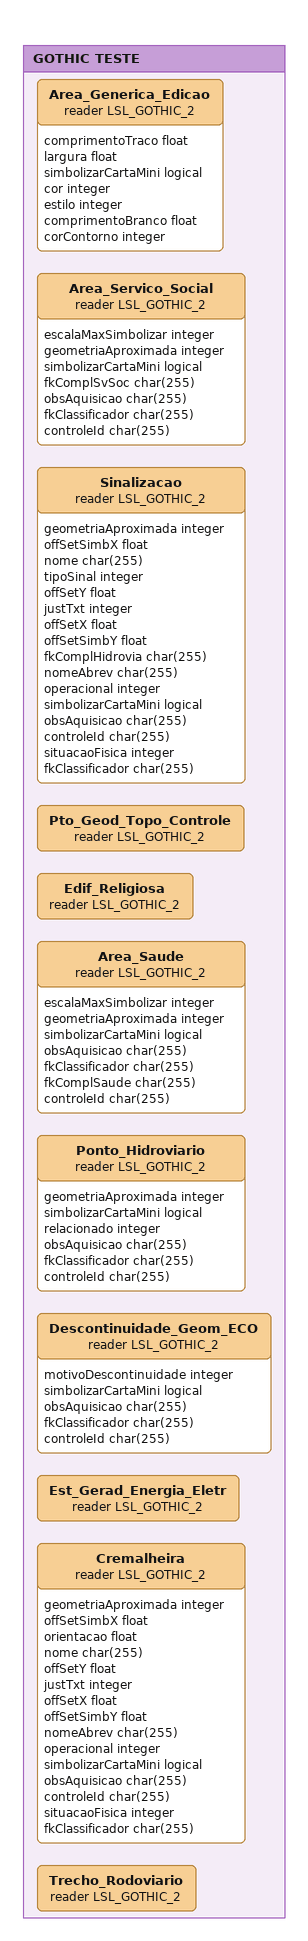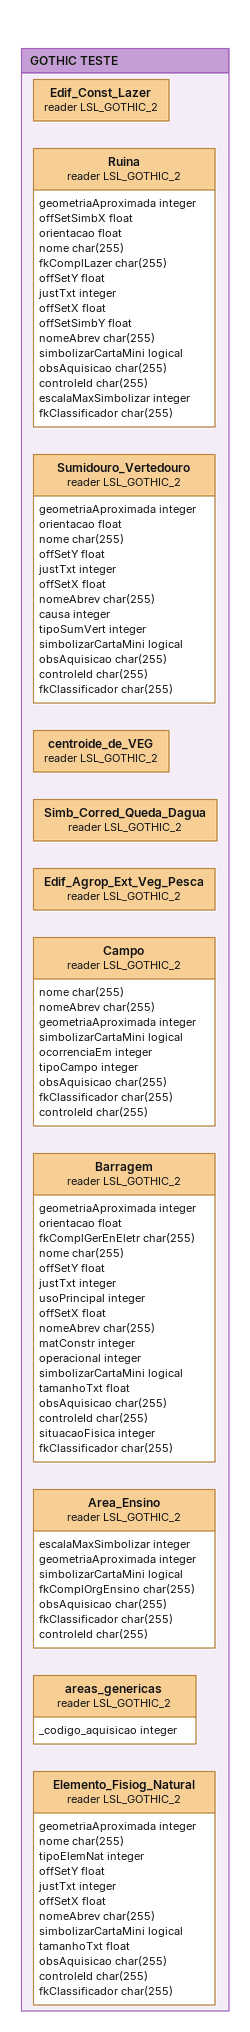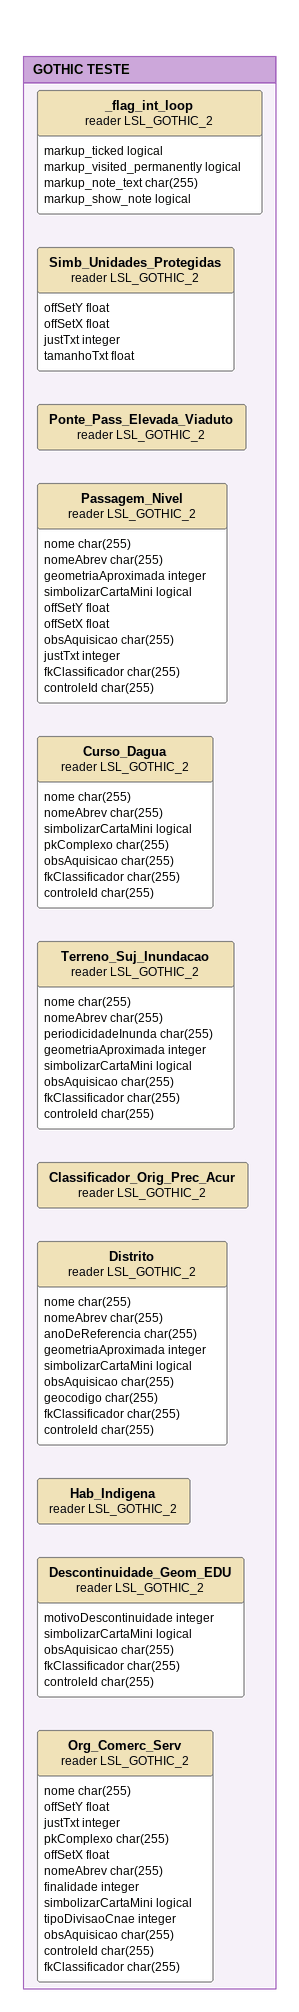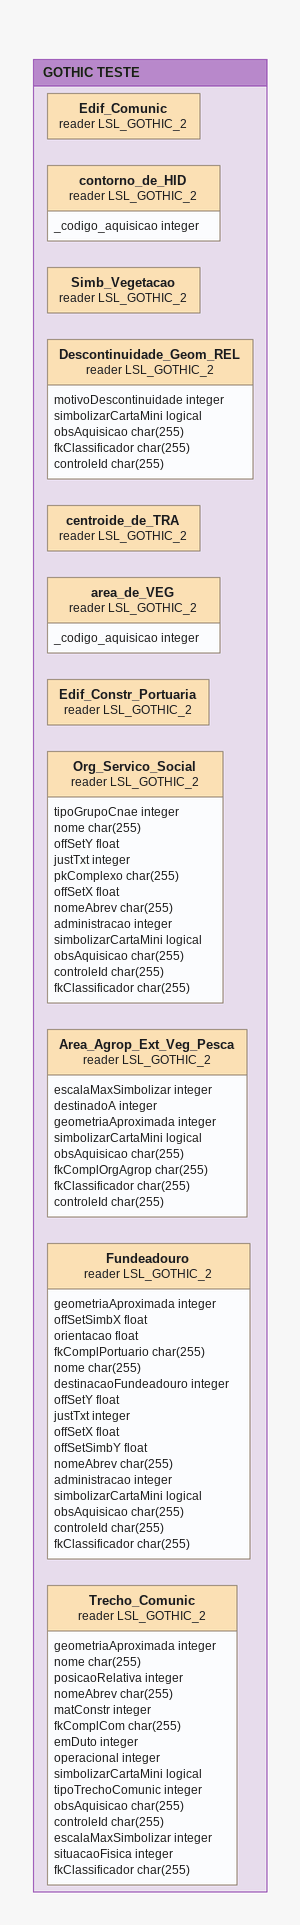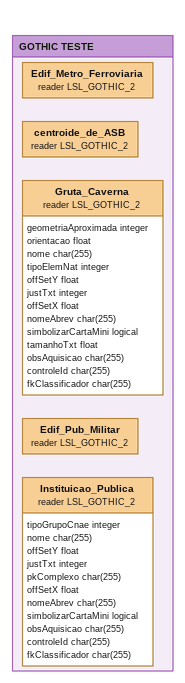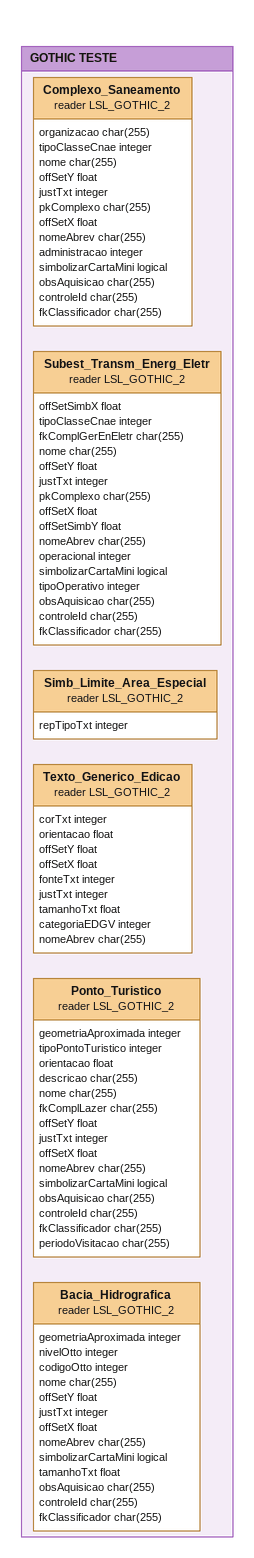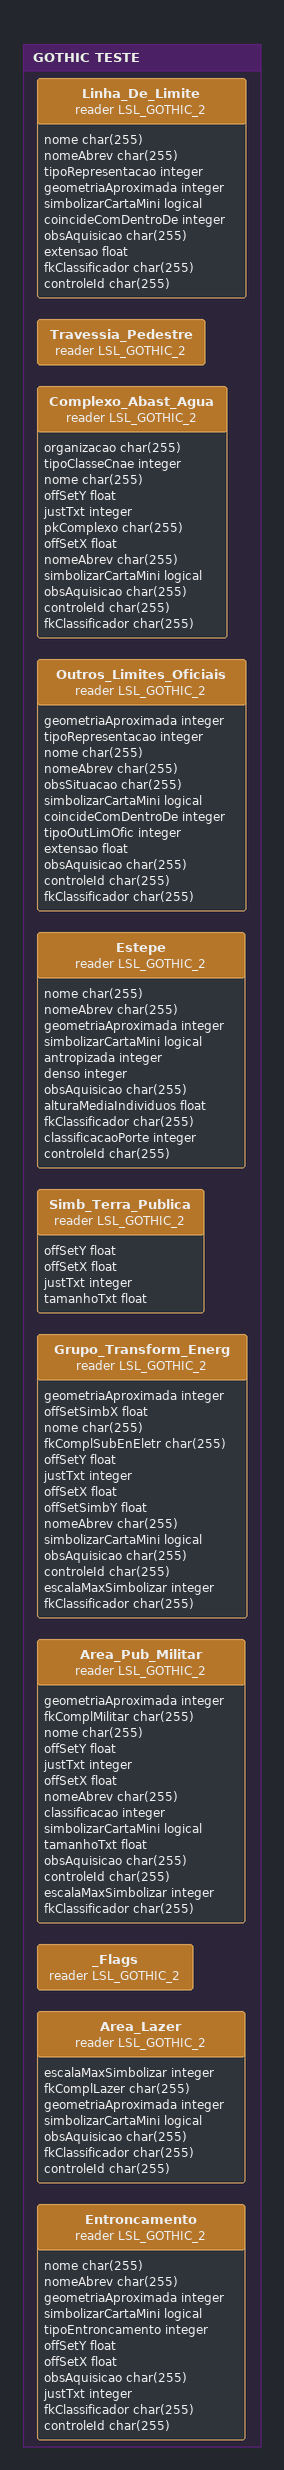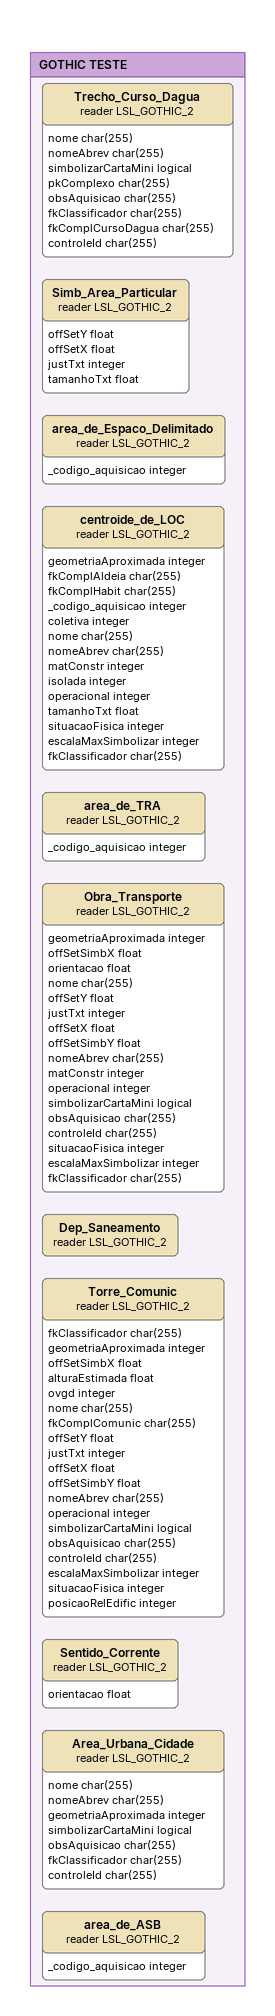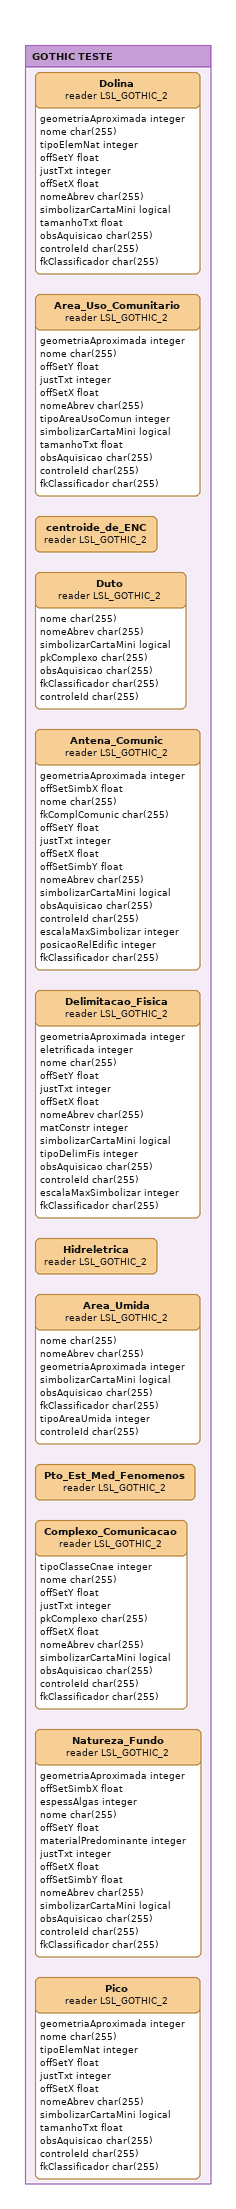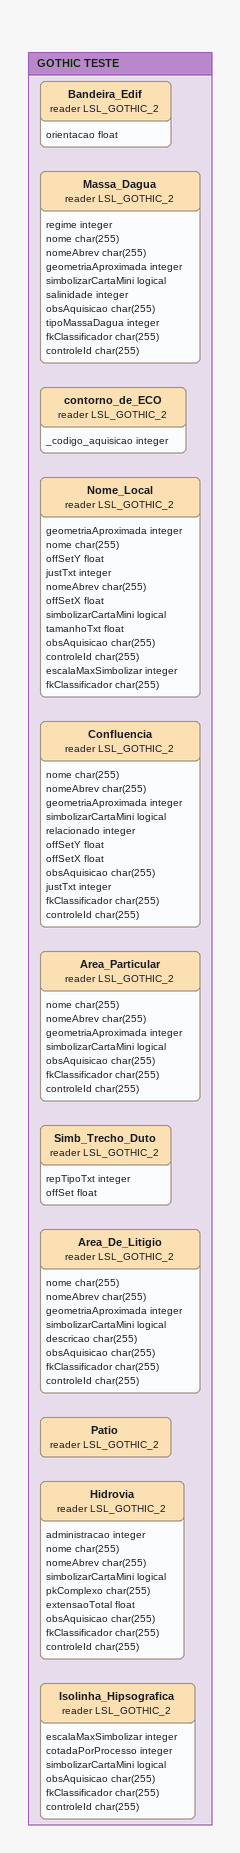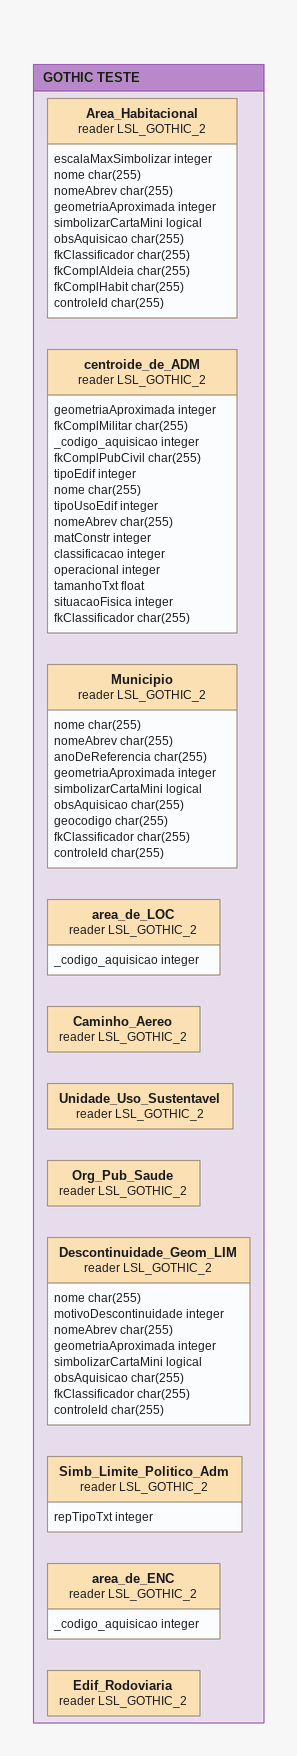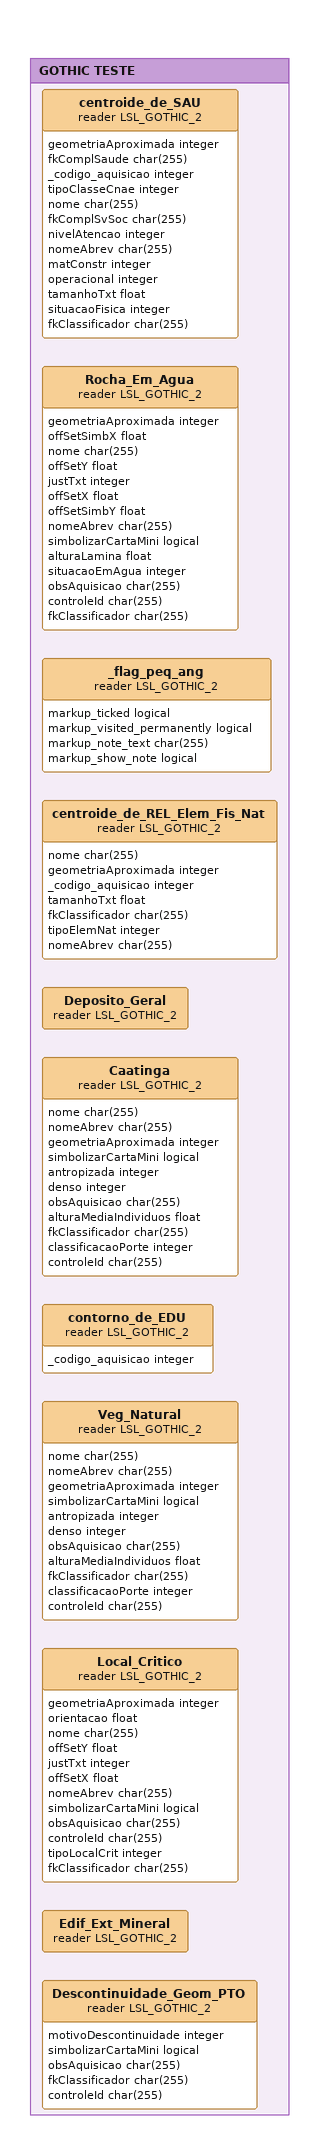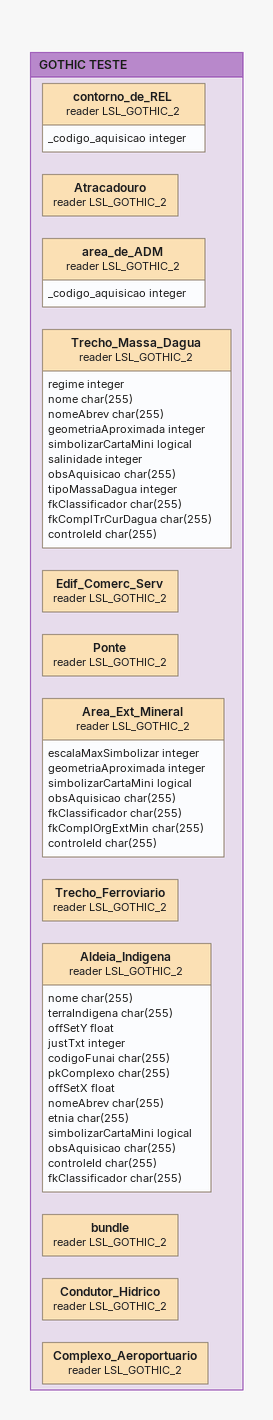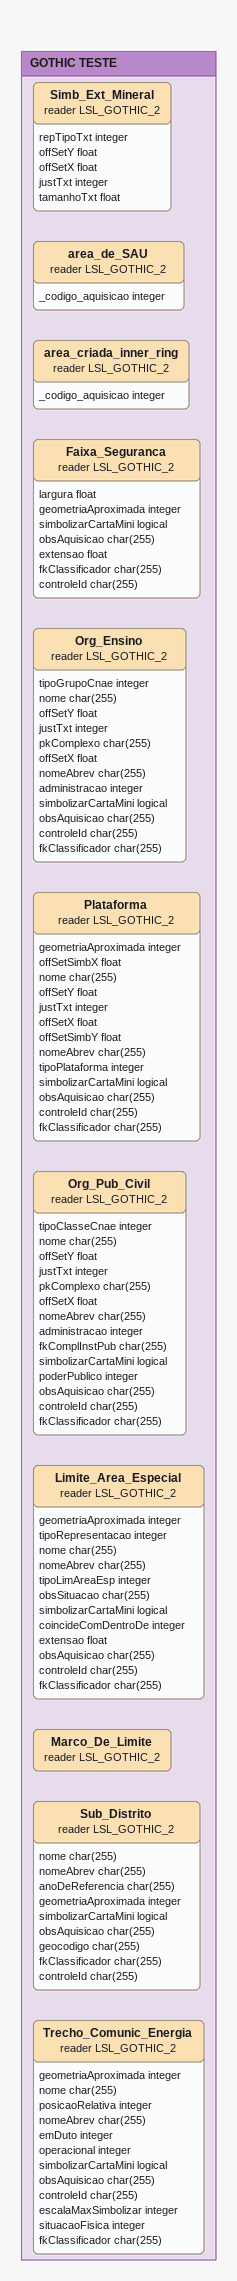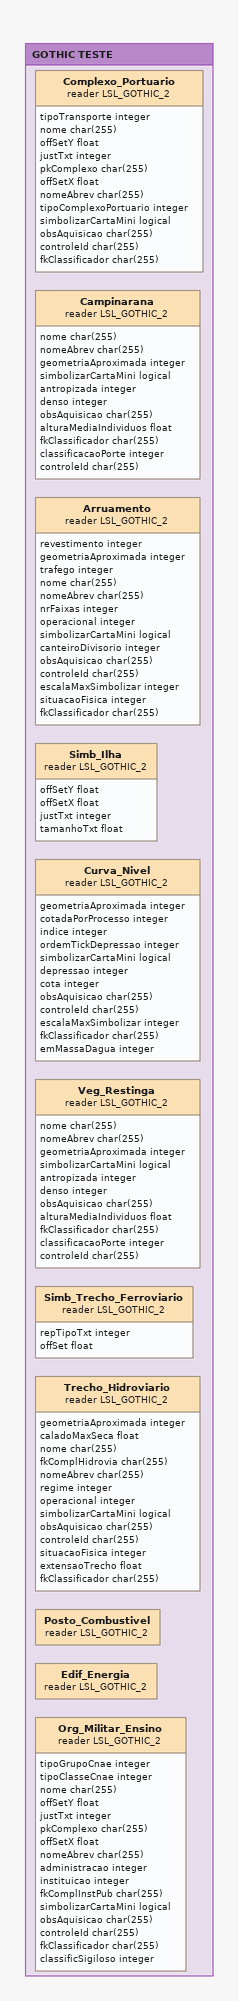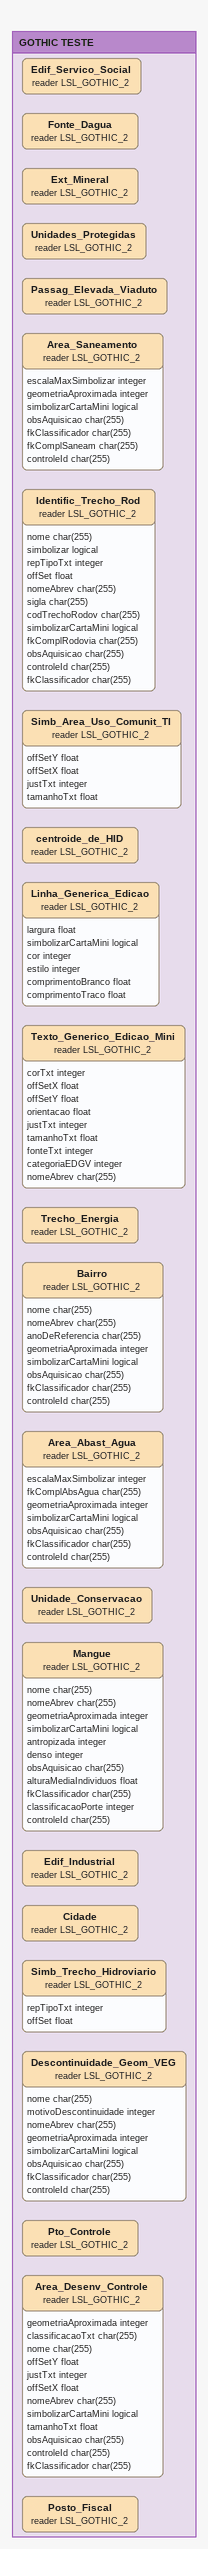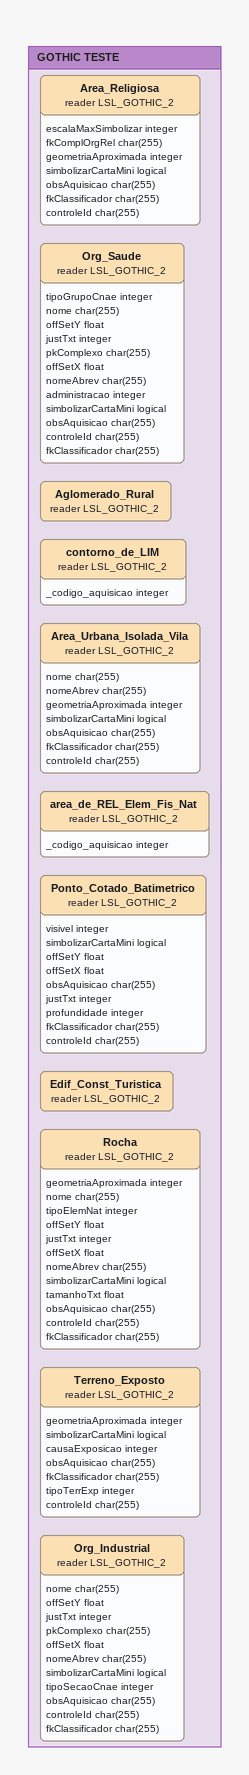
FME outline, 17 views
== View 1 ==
Bookmark: GOTHIC TESTE
Area_Generica_Edicao (reader LSL_GOTHIC_2)
    attributes: comprimentoTraco float, largura float, simbolizarCartaMini logical, cor integer, estilo integer, comprimentoBranco float, corContorno integer
Area_Servico_Social (reader LSL_GOTHIC_2)
    attributes: escalaMaxSimbolizar integer, geometriaAproximada integer, simbolizarCartaMini logical, fkComplSvSoc char(255), obsAquisicao char(255), fkClassificador char(255), controleId char(255)
Sinalizacao (reader LSL_GOTHIC_2)
    attributes: geometriaAproximada integer, offSetSimbX float, nome char(255), tipoSinal integer, offSetY float, justTxt integer, offSetX float, offSetSimbY float, fkComplHidrovia char(255), nomeAbrev char(255), operacional integer, simbolizarCartaMini logical, obsAquisicao char(255), controleId char(255), situacaoFisica integer, fkClassificador char(255)
Pto_Geod_Topo_Controle (reader LSL_GOTHIC_2)
Edif_Religiosa (reader LSL_GOTHIC_2)
Area_Saude (reader LSL_GOTHIC_2)
    attributes: escalaMaxSimbolizar integer, geometriaAproximada integer, simbolizarCartaMini logical, obsAquisicao char(255), fkClassificador char(255), fkComplSaude char(255), controleId char(255)
Ponto_Hidroviario (reader LSL_GOTHIC_2)
    attributes: geometriaAproximada integer, simbolizarCartaMini logical, relacionado integer, obsAquisicao char(255), fkClassificador char(255), controleId char(255)
Descontinuidade_Geom_ECO (reader LSL_GOTHIC_2)
    attributes: motivoDescontinuidade integer, simbolizarCartaMini logical, obsAquisicao char(255), fkClassificador char(255), controleId char(255)
Est_Gerad_Energia_Eletr (reader LSL_GOTHIC_2)
Cremalheira (reader LSL_GOTHIC_2)
    attributes: geometriaAproximada integer, offSetSimbX float, orientacao float, nome char(255), offSetY float, justTxt integer, offSetX float, offSetSimbY float, nomeAbrev char(255), operacional integer, simbolizarCartaMini logical, obsAquisicao char(255), controleId char(255), situacaoFisica integer, fkClassificador char(255)
Trecho_Rodoviario (reader LSL_GOTHIC_2)

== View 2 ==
Bookmark: GOTHIC TESTE
Edif_Const_Lazer (reader LSL_GOTHIC_2)
Ruina (reader LSL_GOTHIC_2)
    attributes: geometriaAproximada integer, offSetSimbX float, orientacao float, nome char(255), fkComplLazer char(255), offSetY float, justTxt integer, offSetX float, offSetSimbY float, nomeAbrev char(255), simbolizarCartaMini logical, obsAquisicao char(255), controleId char(255), escalaMaxSimbolizar integer, fkClassificador char(255)
Sumidouro_Vertedouro (reader LSL_GOTHIC_2)
    attributes: geometriaAproximada integer, orientacao float, nome char(255), offSetY float, justTxt integer, offSetX float, nomeAbrev char(255), causa integer, tipoSumVert integer, simbolizarCartaMini logical, obsAquisicao char(255), controleId char(255), fkClassificador char(255)
centroide_de_VEG (reader LSL_GOTHIC_2)
Simb_Corred_Queda_Dagua (reader LSL_GOTHIC_2)
Edif_Agrop_Ext_Veg_Pesca (reader LSL_GOTHIC_2)
Campo (reader LSL_GOTHIC_2)
    attributes: nome char(255), nomeAbrev char(255), geometriaAproximada integer, simbolizarCartaMini logical, ocorrenciaEm integer, tipoCampo integer, obsAquisicao char(255), fkClassificador char(255), controleId char(255)
Barragem (reader LSL_GOTHIC_2)
    attributes: geometriaAproximada integer, orientacao float, fkComplGerEnEletr char(255), nome char(255), offSetY float, justTxt integer, usoPrincipal integer, offSetX float, nomeAbrev char(255), matConstr integer, operacional integer, simbolizarCartaMini logical, tamanhoTxt float, obsAquisicao char(255), controleId char(255), situacaoFisica integer, fkClassificador char(255)
Area_Ensino (reader LSL_GOTHIC_2)
    attributes: escalaMaxSimbolizar integer, geometriaAproximada integer, simbolizarCartaMini logical, fkComplOrgEnsino char(255), obsAquisicao char(255), fkClassificador char(255), controleId char(255)
areas_genericas (reader LSL_GOTHIC_2)
    attributes: _codigo_aquisicao integer
Elemento_Fisiog_Natural (reader LSL_GOTHIC_2)
    attributes: geometriaAproximada integer, nome char(255), tipoElemNat integer, offSetY float, justTxt integer, offSetX float, nomeAbrev char(255), simbolizarCartaMini logical, tamanhoTxt float, obsAquisicao char(255), controleId char(255), fkClassificador char(255)

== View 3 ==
Bookmark: GOTHIC TESTE
_flag_int_loop (reader LSL_GOTHIC_2)
    attributes: markup_ticked logical, markup_visited_permanently logical, markup_note_text char(255), markup_show_note logical
Simb_Unidades_Protegidas (reader LSL_GOTHIC_2)
    attributes: offSetY float, offSetX float, justTxt integer, tamanhoTxt float
Ponte_Pass_Elevada_Viaduto (reader LSL_GOTHIC_2)
Passagem_Nivel (reader LSL_GOTHIC_2)
    attributes: nome char(255), nomeAbrev char(255), geometriaAproximada integer, simbolizarCartaMini logical, offSetY float, offSetX float, obsAquisicao char(255), justTxt integer, fkClassificador char(255), controleId char(255)
Curso_Dagua (reader LSL_GOTHIC_2)
    attributes: nome char(255), nomeAbrev char(255), simbolizarCartaMini logical, pkComplexo char(255), obsAquisicao char(255), fkClassificador char(255), controleId char(255)
Terreno_Suj_Inundacao (reader LSL_GOTHIC_2)
    attributes: nome char(255), nomeAbrev char(255), periodicidadeInunda char(255), geometriaAproximada integer, simbolizarCartaMini logical, obsAquisicao char(255), fkClassificador char(255), controleId char(255)
Classificador_Orig_Prec_Acur (reader LSL_GOTHIC_2)
Distrito (reader LSL_GOTHIC_2)
    attributes: nome char(255), nomeAbrev char(255), anoDeReferencia char(255), geometriaAproximada integer, simbolizarCartaMini logical, obsAquisicao char(255), geocodigo char(255), fkClassificador char(255), controleId char(255)
Hab_Indigena (reader LSL_GOTHIC_2)
Descontinuidade_Geom_EDU (reader LSL_GOTHIC_2)
    attributes: motivoDescontinuidade integer, simbolizarCartaMini logical, obsAquisicao char(255), fkClassificador char(255), controleId char(255)
Org_Comerc_Serv (reader LSL_GOTHIC_2)
    attributes: nome char(255), offSetY float, justTxt integer, pkComplexo char(255), offSetX float, nomeAbrev char(255), finalidade integer, simbolizarCartaMini logical, tipoDivisaoCnae integer, obsAquisicao char(255), controleId char(255), fkClassificador char(255)

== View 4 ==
Bookmark: GOTHIC TESTE
Edif_Comunic (reader LSL_GOTHIC_2)
contorno_de_HID (reader LSL_GOTHIC_2)
    attributes: _codigo_aquisicao integer
Simb_Vegetacao (reader LSL_GOTHIC_2)
Descontinuidade_Geom_REL (reader LSL_GOTHIC_2)
    attributes: motivoDescontinuidade integer, simbolizarCartaMini logical, obsAquisicao char(255), fkClassificador char(255), controleId char(255)
centroide_de_TRA (reader LSL_GOTHIC_2)
area_de_VEG (reader LSL_GOTHIC_2)
    attributes: _codigo_aquisicao integer
Edif_Constr_Portuaria (reader LSL_GOTHIC_2)
Org_Servico_Social (reader LSL_GOTHIC_2)
    attributes: tipoGrupoCnae integer, nome char(255), offSetY float, justTxt integer, pkComplexo char(255), offSetX float, nomeAbrev char(255), administracao integer, simbolizarCartaMini logical, obsAquisicao char(255), controleId char(255), fkClassificador char(255)
Area_Agrop_Ext_Veg_Pesca (reader LSL_GOTHIC_2)
    attributes: escalaMaxSimbolizar integer, destinadoA integer, geometriaAproximada integer, simbolizarCartaMini logical, obsAquisicao char(255), fkComplOrgAgrop char(255), fkClassificador char(255), controleId char(255)
Fundeadouro (reader LSL_GOTHIC_2)
    attributes: geometriaAproximada integer, offSetSimbX float, orientacao float, fkComplPortuario char(255), nome char(255), destinacaoFundeadouro integer, offSetY float, justTxt integer, offSetX float, offSetSimbY float, nomeAbrev char(255), administracao integer, simbolizarCartaMini logical, obsAquisicao char(255), controleId char(255), fkClassificador char(255)
Trecho_Comunic (reader LSL_GOTHIC_2)
    attributes: geometriaAproximada integer, nome char(255), posicaoRelativa integer, nomeAbrev char(255), matConstr integer, fkComplCom char(255), emDuto integer, operacional integer, simbolizarCartaMini logical, tipoTrechoComunic integer, obsAquisicao char(255), controleId char(255), escalaMaxSimbolizar integer, situacaoFisica integer, fkClassificador char(255)

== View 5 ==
Bookmark: GOTHIC TESTE
Edif_Metro_Ferroviaria (reader LSL_GOTHIC_2)
centroide_de_ASB (reader LSL_GOTHIC_2)
Gruta_Caverna (reader LSL_GOTHIC_2)
    attributes: geometriaAproximada integer, orientacao float, nome char(255), tipoElemNat integer, offSetY float, justTxt integer, offSetX float, nomeAbrev char(255), simbolizarCartaMini logical, tamanhoTxt float, obsAquisicao char(255), controleId char(255), fkClassificador char(255)
Edif_Pub_Militar (reader LSL_GOTHIC_2)
Instituicao_Publica (reader LSL_GOTHIC_2)
    attributes: tipoGrupoCnae integer, nome char(255), offSetY float, justTxt integer, pkComplexo char(255), offSetX float, nomeAbrev char(255), simbolizarCartaMini logical, obsAquisicao char(255), controleId char(255), fkClassificador char(255)

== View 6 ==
Bookmark: GOTHIC TESTE
Complexo_Saneamento (reader LSL_GOTHIC_2)
    attributes: organizacao char(255), tipoClasseCnae integer, nome char(255), offSetY float, justTxt integer, pkComplexo char(255), offSetX float, nomeAbrev char(255), administracao integer, simbolizarCartaMini logical, obsAquisicao char(255), controleId char(255), fkClassificador char(255)
Subest_Transm_Energ_Eletr (reader LSL_GOTHIC_2)
    attributes: offSetSimbX float, tipoClasseCnae integer, fkComplGerEnEletr char(255), nome char(255), offSetY float, justTxt integer, pkComplexo char(255), offSetX float, offSetSimbY float, nomeAbrev char(255), operacional integer, simbolizarCartaMini logical, tipoOperativo integer, obsAquisicao char(255), controleId char(255), fkClassificador char(255)
Simb_Limite_Area_Especial (reader LSL_GOTHIC_2)
    attributes: repTipoTxt integer
Texto_Generico_Edicao (reader LSL_GOTHIC_2)
    attributes: corTxt integer, orientacao float, offSetY float, offSetX float, fonteTxt integer, justTxt integer, tamanhoTxt float, categoriaEDGV integer, nomeAbrev char(255)
Ponto_Turistico (reader LSL_GOTHIC_2)
    attributes: geometriaAproximada integer, tipoPontoTuristico integer, orientacao float, descricao char(255), nome char(255), fkComplLazer char(255), offSetY float, justTxt integer, offSetX float, nomeAbrev char(255), simbolizarCartaMini logical, obsAquisicao char(255), controleId char(255), fkClassificador char(255), periodoVisitacao char(255)
Bacia_Hidrografica (reader LSL_GOTHIC_2)
    attributes: geometriaAproximada integer, nivelOtto integer, codigoOtto integer, nome char(255), offSetY float, justTxt integer, offSetX float, nomeAbrev char(255), simbolizarCartaMini logical, tamanhoTxt float, obsAquisicao char(255), controleId char(255), fkClassificador char(255)

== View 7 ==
Bookmark: GOTHIC TESTE
Linha_De_Limite (reader LSL_GOTHIC_2)
    attributes: nome char(255), nomeAbrev char(255), tipoRepresentacao integer, geometriaAproximada integer, simbolizarCartaMini logical, coincideComDentroDe integer, obsAquisicao char(255), extensao float, fkClassificador char(255), controleId char(255)
Travessia_Pedestre (reader LSL_GOTHIC_2)
Complexo_Abast_Agua (reader LSL_GOTHIC_2)
    attributes: organizacao char(255), tipoClasseCnae integer, nome char(255), offSetY float, justTxt integer, pkComplexo char(255), offSetX float, nomeAbrev char(255), simbolizarCartaMini logical, obsAquisicao char(255), controleId char(255), fkClassificador char(255)
Outros_Limites_Oficiais (reader LSL_GOTHIC_2)
    attributes: geometriaAproximada integer, tipoRepresentacao integer, nome char(255), nomeAbrev char(255), obsSituacao char(255), simbolizarCartaMini logical, coincideComDentroDe integer, tipoOutLimOfic integer, extensao float, obsAquisicao char(255), controleId char(255), fkClassificador char(255)
Estepe (reader LSL_GOTHIC_2)
    attributes: nome char(255), nomeAbrev char(255), geometriaAproximada integer, simbolizarCartaMini logical, antropizada integer, denso integer, obsAquisicao char(255), alturaMediaIndividuos float, fkClassificador char(255), classificacaoPorte integer, controleId char(255)
Simb_Terra_Publica (reader LSL_GOTHIC_2)
    attributes: offSetY float, offSetX float, justTxt integer, tamanhoTxt float
Grupo_Transform_Energ (reader LSL_GOTHIC_2)
    attributes: geometriaAproximada integer, offSetSimbX float, nome char(255), fkComplSubEnEletr char(255), offSetY float, justTxt integer, offSetX float, offSetSimbY float, nomeAbrev char(255), simbolizarCartaMini logical, obsAquisicao char(255), controleId char(255), escalaMaxSimbolizar integer, fkClassificador char(255)
Area_Pub_Militar (reader LSL_GOTHIC_2)
    attributes: geometriaAproximada integer, fkComplMilitar char(255), nome char(255), offSetY float, justTxt integer, offSetX float, nomeAbrev char(255), classificacao integer, simbolizarCartaMini logical, tamanhoTxt float, obsAquisicao char(255), controleId char(255), escalaMaxSimbolizar integer, fkClassificador char(255)
_Flags (reader LSL_GOTHIC_2)
Area_Lazer (reader LSL_GOTHIC_2)
    attributes: escalaMaxSimbolizar integer, fkComplLazer char(255), geometriaAproximada integer, simbolizarCartaMini logical, obsAquisicao char(255), fkClassificador char(255), controleId char(255)
Entroncamento (reader LSL_GOTHIC_2)
    attributes: nome char(255), nomeAbrev char(255), geometriaAproximada integer, simbolizarCartaMini logical, tipoEntroncamento integer, offSetY float, offSetX float, obsAquisicao char(255), justTxt integer, fkClassificador char(255), controleId char(255)

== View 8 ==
Bookmark: GOTHIC TESTE
Trecho_Curso_Dagua (reader LSL_GOTHIC_2)
    attributes: nome char(255), nomeAbrev char(255), simbolizarCartaMini logical, pkComplexo char(255), obsAquisicao char(255), fkClassificador char(255), fkComplCursoDagua char(255), controleId char(255)
Simb_Area_Particular (reader LSL_GOTHIC_2)
    attributes: offSetY float, offSetX float, justTxt integer, tamanhoTxt float
area_de_Espaco_Delimitado (reader LSL_GOTHIC_2)
    attributes: _codigo_aquisicao integer
centroide_de_LOC (reader LSL_GOTHIC_2)
    attributes: geometriaAproximada integer, fkComplAldeia char(255), fkComplHabit char(255), _codigo_aquisicao integer, coletiva integer, nome char(255), nomeAbrev char(255), matConstr integer, isolada integer, operacional integer, tamanhoTxt float, situacaoFisica integer, escalaMaxSimbolizar integer, fkClassificador char(255)
area_de_TRA (reader LSL_GOTHIC_2)
    attributes: _codigo_aquisicao integer
Obra_Transporte (reader LSL_GOTHIC_2)
    attributes: geometriaAproximada integer, offSetSimbX float, orientacao float, nome char(255), offSetY float, justTxt integer, offSetX float, offSetSimbY float, nomeAbrev char(255), matConstr integer, operacional integer, simbolizarCartaMini logical, obsAquisicao char(255), controleId char(255), situacaoFisica integer, escalaMaxSimbolizar integer, fkClassificador char(255)
Dep_Saneamento (reader LSL_GOTHIC_2)
Torre_Comunic (reader LSL_GOTHIC_2)
    attributes: fkClassificador char(255), geometriaAproximada integer, offSetSimbX float, alturaEstimada float, ovgd integer, nome char(255), fkComplComunic char(255), offSetY float, justTxt integer, offSetX float, offSetSimbY float, nomeAbrev char(255), operacional integer, simbolizarCartaMini logical, obsAquisicao char(255), controleId char(255), escalaMaxSimbolizar integer, situacaoFisica integer, posicaoRelEdific integer
Sentido_Corrente (reader LSL_GOTHIC_2)
    attributes: orientacao float
Area_Urbana_Cidade (reader LSL_GOTHIC_2)
    attributes: nome char(255), nomeAbrev char(255), geometriaAproximada integer, simbolizarCartaMini logical, obsAquisicao char(255), fkClassificador char(255), controleId char(255)
area_de_ASB (reader LSL_GOTHIC_2)
    attributes: _codigo_aquisicao integer

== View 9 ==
Bookmark: GOTHIC TESTE
Dolina (reader LSL_GOTHIC_2)
    attributes: geometriaAproximada integer, nome char(255), tipoElemNat integer, offSetY float, justTxt integer, offSetX float, nomeAbrev char(255), simbolizarCartaMini logical, tamanhoTxt float, obsAquisicao char(255), controleId char(255), fkClassificador char(255)
Area_Uso_Comunitario (reader LSL_GOTHIC_2)
    attributes: geometriaAproximada integer, nome char(255), offSetY float, justTxt integer, offSetX float, nomeAbrev char(255), tipoAreaUsoComun integer, simbolizarCartaMini logical, tamanhoTxt float, obsAquisicao char(255), controleId char(255), fkClassificador char(255)
centroide_de_ENC (reader LSL_GOTHIC_2)
Duto (reader LSL_GOTHIC_2)
    attributes: nome char(255), nomeAbrev char(255), simbolizarCartaMini logical, pkComplexo char(255), obsAquisicao char(255), fkClassificador char(255), controleId char(255)
Antena_Comunic (reader LSL_GOTHIC_2)
    attributes: geometriaAproximada integer, offSetSimbX float, nome char(255), fkComplComunic char(255), offSetY float, justTxt integer, offSetX float, offSetSimbY float, nomeAbrev char(255), simbolizarCartaMini logical, obsAquisicao char(255), controleId char(255), escalaMaxSimbolizar integer, posicaoRelEdific integer, fkClassificador char(255)
Delimitacao_Fisica (reader LSL_GOTHIC_2)
    attributes: geometriaAproximada integer, eletrificada integer, nome char(255), offSetY float, justTxt integer, offSetX float, nomeAbrev char(255), matConstr integer, simbolizarCartaMini logical, tipoDelimFis integer, obsAquisicao char(255), controleId char(255), escalaMaxSimbolizar integer, fkClassificador char(255)
Hidreletrica (reader LSL_GOTHIC_2)
Area_Umida (reader LSL_GOTHIC_2)
    attributes: nome char(255), nomeAbrev char(255), geometriaAproximada integer, simbolizarCartaMini logical, obsAquisicao char(255), fkClassificador char(255), tipoAreaUmida integer, controleId char(255)
Pto_Est_Med_Fenomenos (reader LSL_GOTHIC_2)
Complexo_Comunicacao (reader LSL_GOTHIC_2)
    attributes: tipoClasseCnae integer, nome char(255), offSetY float, justTxt integer, pkComplexo char(255), offSetX float, nomeAbrev char(255), simbolizarCartaMini logical, obsAquisicao char(255), controleId char(255), fkClassificador char(255)
Natureza_Fundo (reader LSL_GOTHIC_2)
    attributes: geometriaAproximada integer, offSetSimbX float, espessAlgas integer, nome char(255), offSetY float, materialPredominante integer, justTxt integer, offSetX float, offSetSimbY float, nomeAbrev char(255), simbolizarCartaMini logical, obsAquisicao char(255), controleId char(255), fkClassificador char(255)
Pico (reader LSL_GOTHIC_2)
    attributes: geometriaAproximada integer, nome char(255), tipoElemNat integer, offSetY float, justTxt integer, offSetX float, nomeAbrev char(255), simbolizarCartaMini logical, tamanhoTxt float, obsAquisicao char(255), controleId char(255), fkClassificador char(255)

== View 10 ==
Bookmark: GOTHIC TESTE
Bandeira_Edif (reader LSL_GOTHIC_2)
    attributes: orientacao float
Massa_Dagua (reader LSL_GOTHIC_2)
    attributes: regime integer, nome char(255), nomeAbrev char(255), geometriaAproximada integer, simbolizarCartaMini logical, salinidade integer, obsAquisicao char(255), tipoMassaDagua integer, fkClassificador char(255), controleId char(255)
contorno_de_ECO (reader LSL_GOTHIC_2)
    attributes: _codigo_aquisicao integer
Nome_Local (reader LSL_GOTHIC_2)
    attributes: geometriaAproximada integer, nome char(255), offSetY float, justTxt integer, nomeAbrev char(255), offSetX float, simbolizarCartaMini logical, tamanhoTxt float, obsAquisicao char(255), controleId char(255), escalaMaxSimbolizar integer, fkClassificador char(255)
Confluencia (reader LSL_GOTHIC_2)
    attributes: nome char(255), nomeAbrev char(255), geometriaAproximada integer, simbolizarCartaMini logical, relacionado integer, offSetY float, offSetX float, obsAquisicao char(255), justTxt integer, fkClassificador char(255), controleId char(255)
Area_Particular (reader LSL_GOTHIC_2)
    attributes: nome char(255), nomeAbrev char(255), geometriaAproximada integer, simbolizarCartaMini logical, obsAquisicao char(255), fkClassificador char(255), controleId char(255)
Simb_Trecho_Duto (reader LSL_GOTHIC_2)
    attributes: repTipoTxt integer, offSet float
Area_De_Litigio (reader LSL_GOTHIC_2)
    attributes: nome char(255), nomeAbrev char(255), geometriaAproximada integer, simbolizarCartaMini logical, descricao char(255), obsAquisicao char(255), fkClassificador char(255), controleId char(255)
Patio (reader LSL_GOTHIC_2)
Hidrovia (reader LSL_GOTHIC_2)
    attributes: administracao integer, nome char(255), nomeAbrev char(255), simbolizarCartaMini logical, pkComplexo char(255), extensaoTotal float, obsAquisicao char(255), fkClassificador char(255), controleId char(255)
Isolinha_Hipsografica (reader LSL_GOTHIC_2)
    attributes: escalaMaxSimbolizar integer, cotadaPorProcesso integer, simbolizarCartaMini logical, obsAquisicao char(255), fkClassificador char(255), controleId char(255)

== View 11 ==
Bookmark: GOTHIC TESTE
Area_Habitacional (reader LSL_GOTHIC_2)
    attributes: escalaMaxSimbolizar integer, nome char(255), nomeAbrev char(255), geometriaAproximada integer, simbolizarCartaMini logical, obsAquisicao char(255), fkClassificador char(255), fkComplAldeia char(255), fkComplHabit char(255), controleId char(255)
centroide_de_ADM (reader LSL_GOTHIC_2)
    attributes: geometriaAproximada integer, fkComplMilitar char(255), _codigo_aquisicao integer, fkComplPubCivil char(255), tipoEdif integer, nome char(255), tipoUsoEdif integer, nomeAbrev char(255), matConstr integer, classificacao integer, operacional integer, tamanhoTxt float, situacaoFisica integer, fkClassificador char(255)
Municipio (reader LSL_GOTHIC_2)
    attributes: nome char(255), nomeAbrev char(255), anoDeReferencia char(255), geometriaAproximada integer, simbolizarCartaMini logical, obsAquisicao char(255), geocodigo char(255), fkClassificador char(255), controleId char(255)
area_de_LOC (reader LSL_GOTHIC_2)
    attributes: _codigo_aquisicao integer
Caminho_Aereo (reader LSL_GOTHIC_2)
Unidade_Uso_Sustentavel (reader LSL_GOTHIC_2)
Org_Pub_Saude (reader LSL_GOTHIC_2)
Descontinuidade_Geom_LIM (reader LSL_GOTHIC_2)
    attributes: nome char(255), motivoDescontinuidade integer, nomeAbrev char(255), geometriaAproximada integer, simbolizarCartaMini logical, obsAquisicao char(255), fkClassificador char(255), controleId char(255)
Simb_Limite_Politico_Adm (reader LSL_GOTHIC_2)
    attributes: repTipoTxt integer
area_de_ENC (reader LSL_GOTHIC_2)
    attributes: _codigo_aquisicao integer
Edif_Rodoviaria (reader LSL_GOTHIC_2)

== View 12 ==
Bookmark: GOTHIC TESTE
centroide_de_SAU (reader LSL_GOTHIC_2)
    attributes: geometriaAproximada integer, fkComplSaude char(255), _codigo_aquisicao integer, tipoClasseCnae integer, nome char(255), fkComplSvSoc char(255), nivelAtencao integer, nomeAbrev char(255), matConstr integer, operacional integer, tamanhoTxt float, situacaoFisica integer, fkClassificador char(255)
Rocha_Em_Agua (reader LSL_GOTHIC_2)
    attributes: geometriaAproximada integer, offSetSimbX float, nome char(255), offSetY float, justTxt integer, offSetX float, offSetSimbY float, nomeAbrev char(255), simbolizarCartaMini logical, alturaLamina float, situacaoEmAgua integer, obsAquisicao char(255), controleId char(255), fkClassificador char(255)
_flag_peq_ang (reader LSL_GOTHIC_2)
    attributes: markup_ticked logical, markup_visited_permanently logical, markup_note_text char(255), markup_show_note logical
centroide_de_REL_Elem_Fis_Nat (reader LSL_GOTHIC_2)
    attributes: nome char(255), geometriaAproximada integer, _codigo_aquisicao integer, tamanhoTxt float, fkClassificador char(255), tipoElemNat integer, nomeAbrev char(255)
Deposito_Geral (reader LSL_GOTHIC_2)
Caatinga (reader LSL_GOTHIC_2)
    attributes: nome char(255), nomeAbrev char(255), geometriaAproximada integer, simbolizarCartaMini logical, antropizada integer, denso integer, obsAquisicao char(255), alturaMediaIndividuos float, fkClassificador char(255), classificacaoPorte integer, controleId char(255)
contorno_de_EDU (reader LSL_GOTHIC_2)
    attributes: _codigo_aquisicao integer
Veg_Natural (reader LSL_GOTHIC_2)
    attributes: nome char(255), nomeAbrev char(255), geometriaAproximada integer, simbolizarCartaMini logical, antropizada integer, denso integer, obsAquisicao char(255), alturaMediaIndividuos float, fkClassificador char(255), classificacaoPorte integer, controleId char(255)
Local_Critico (reader LSL_GOTHIC_2)
    attributes: geometriaAproximada integer, orientacao float, nome char(255), offSetY float, justTxt integer, offSetX float, nomeAbrev char(255), simbolizarCartaMini logical, obsAquisicao char(255), controleId char(255), tipoLocalCrit integer, fkClassificador char(255)
Edif_Ext_Mineral (reader LSL_GOTHIC_2)
Descontinuidade_Geom_PTO (reader LSL_GOTHIC_2)
    attributes: motivoDescontinuidade integer, simbolizarCartaMini logical, obsAquisicao char(255), fkClassificador char(255), controleId char(255)

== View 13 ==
Bookmark: GOTHIC TESTE
contorno_de_REL (reader LSL_GOTHIC_2)
    attributes: _codigo_aquisicao integer
Atracadouro (reader LSL_GOTHIC_2)
area_de_ADM (reader LSL_GOTHIC_2)
    attributes: _codigo_aquisicao integer
Trecho_Massa_Dagua (reader LSL_GOTHIC_2)
    attributes: regime integer, nome char(255), nomeAbrev char(255), geometriaAproximada integer, simbolizarCartaMini logical, salinidade integer, obsAquisicao char(255), tipoMassaDagua integer, fkClassificador char(255), fkComplTrCurDagua char(255), controleId char(255)
Edif_Comerc_Serv (reader LSL_GOTHIC_2)
Ponte (reader LSL_GOTHIC_2)
Area_Ext_Mineral (reader LSL_GOTHIC_2)
    attributes: escalaMaxSimbolizar integer, geometriaAproximada integer, simbolizarCartaMini logical, obsAquisicao char(255), fkClassificador char(255), fkComplOrgExtMin char(255), controleId char(255)
Trecho_Ferroviario (reader LSL_GOTHIC_2)
Aldeia_Indigena (reader LSL_GOTHIC_2)
    attributes: nome char(255), terraIndigena char(255), offSetY float, justTxt integer, codigoFunai char(255), pkComplexo char(255), offSetX float, nomeAbrev char(255), etnia char(255), simbolizarCartaMini logical, obsAquisicao char(255), controleId char(255), fkClassificador char(255)
bundle (reader LSL_GOTHIC_2)
Condutor_Hidrico (reader LSL_GOTHIC_2)
Complexo_Aeroportuario (reader LSL_GOTHIC_2)

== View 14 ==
Bookmark: GOTHIC TESTE
Simb_Ext_Mineral (reader LSL_GOTHIC_2)
    attributes: repTipoTxt integer, offSetY float, offSetX float, justTxt integer, tamanhoTxt float
area_de_SAU (reader LSL_GOTHIC_2)
    attributes: _codigo_aquisicao integer
area_criada_inner_ring (reader LSL_GOTHIC_2)
    attributes: _codigo_aquisicao integer
Faixa_Seguranca (reader LSL_GOTHIC_2)
    attributes: largura float, geometriaAproximada integer, simbolizarCartaMini logical, obsAquisicao char(255), extensao float, fkClassificador char(255), controleId char(255)
Org_Ensino (reader LSL_GOTHIC_2)
    attributes: tipoGrupoCnae integer, nome char(255), offSetY float, justTxt integer, pkComplexo char(255), offSetX float, nomeAbrev char(255), administracao integer, simbolizarCartaMini logical, obsAquisicao char(255), controleId char(255), fkClassificador char(255)
Plataforma (reader LSL_GOTHIC_2)
    attributes: geometriaAproximada integer, offSetSimbX float, nome char(255), offSetY float, justTxt integer, offSetX float, offSetSimbY float, nomeAbrev char(255), tipoPlataforma integer, simbolizarCartaMini logical, obsAquisicao char(255), controleId char(255), fkClassificador char(255)
Org_Pub_Civil (reader LSL_GOTHIC_2)
    attributes: tipoClasseCnae integer, nome char(255), offSetY float, justTxt integer, pkComplexo char(255), offSetX float, nomeAbrev char(255), administracao integer, fkComplInstPub char(255), simbolizarCartaMini logical, poderPublico integer, obsAquisicao char(255), controleId char(255), fkClassificador char(255)
Limite_Area_Especial (reader LSL_GOTHIC_2)
    attributes: geometriaAproximada integer, tipoRepresentacao integer, nome char(255), nomeAbrev char(255), tipoLimAreaEsp integer, obsSituacao char(255), simbolizarCartaMini logical, coincideComDentroDe integer, extensao float, obsAquisicao char(255), controleId char(255), fkClassificador char(255)
Marco_De_Limite (reader LSL_GOTHIC_2)
Sub_Distrito (reader LSL_GOTHIC_2)
    attributes: nome char(255), nomeAbrev char(255), anoDeReferencia char(255), geometriaAproximada integer, simbolizarCartaMini logical, obsAquisicao char(255), geocodigo char(255), fkClassificador char(255), controleId char(255)
Trecho_Comunic_Energia (reader LSL_GOTHIC_2)
    attributes: geometriaAproximada integer, nome char(255), posicaoRelativa integer, nomeAbrev char(255), emDuto integer, operacional integer, simbolizarCartaMini logical, obsAquisicao char(255), controleId char(255), escalaMaxSimbolizar integer, situacaoFisica integer, fkClassificador char(255)

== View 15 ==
Bookmark: GOTHIC TESTE
Complexo_Portuario (reader LSL_GOTHIC_2)
    attributes: tipoTransporte integer, nome char(255), offSetY float, justTxt integer, pkComplexo char(255), offSetX float, nomeAbrev char(255), tipoComplexoPortuario integer, simbolizarCartaMini logical, obsAquisicao char(255), controleId char(255), fkClassificador char(255)
Campinarana (reader LSL_GOTHIC_2)
    attributes: nome char(255), nomeAbrev char(255), geometriaAproximada integer, simbolizarCartaMini logical, antropizada integer, denso integer, obsAquisicao char(255), alturaMediaIndividuos float, fkClassificador char(255), classificacaoPorte integer, controleId char(255)
Arruamento (reader LSL_GOTHIC_2)
    attributes: revestimento integer, geometriaAproximada integer, trafego integer, nome char(255), nomeAbrev char(255), nrFaixas integer, operacional integer, simbolizarCartaMini logical, canteiroDivisorio integer, obsAquisicao char(255), controleId char(255), escalaMaxSimbolizar integer, situacaoFisica integer, fkClassificador char(255)
Simb_Ilha (reader LSL_GOTHIC_2)
    attributes: offSetY float, offSetX float, justTxt integer, tamanhoTxt float
Curva_Nivel (reader LSL_GOTHIC_2)
    attributes: geometriaAproximada integer, cotadaPorProcesso integer, indice integer, ordemTickDepressao integer, simbolizarCartaMini logical, depressao integer, cota integer, obsAquisicao char(255), controleId char(255), escalaMaxSimbolizar integer, fkClassificador char(255), emMassaDagua integer
Veg_Restinga (reader LSL_GOTHIC_2)
    attributes: nome char(255), nomeAbrev char(255), geometriaAproximada integer, simbolizarCartaMini logical, antropizada integer, denso integer, obsAquisicao char(255), alturaMediaIndividuos float, fkClassificador char(255), classificacaoPorte integer, controleId char(255)
Simb_Trecho_Ferroviario (reader LSL_GOTHIC_2)
    attributes: repTipoTxt integer, offSet float
Trecho_Hidroviario (reader LSL_GOTHIC_2)
    attributes: geometriaAproximada integer, caladoMaxSeca float, nome char(255), fkComplHidrovia char(255), nomeAbrev char(255), regime integer, operacional integer, simbolizarCartaMini logical, obsAquisicao char(255), controleId char(255), situacaoFisica integer, extensaoTrecho float, fkClassificador char(255)
Posto_Combustivel (reader LSL_GOTHIC_2)
Edif_Energia (reader LSL_GOTHIC_2)
Org_Militar_Ensino (reader LSL_GOTHIC_2)
    attributes: tipoGrupoCnae integer, tipoClasseCnae integer, nome char(255), offSetY float, justTxt integer, pkComplexo char(255), offSetX float, nomeAbrev char(255), administracao integer, instituicao integer, fkComplInstPub char(255), simbolizarCartaMini logical, obsAquisicao char(255), controleId char(255), fkClassificador char(255), classificSigiloso integer

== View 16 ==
Bookmark: GOTHIC TESTE
Edif_Servico_Social (reader LSL_GOTHIC_2)
Fonte_Dagua (reader LSL_GOTHIC_2)
Ext_Mineral (reader LSL_GOTHIC_2)
Unidades_Protegidas (reader LSL_GOTHIC_2)
Passag_Elevada_Viaduto (reader LSL_GOTHIC_2)
Area_Saneamento (reader LSL_GOTHIC_2)
    attributes: escalaMaxSimbolizar integer, geometriaAproximada integer, simbolizarCartaMini logical, obsAquisicao char(255), fkClassificador char(255), fkComplSaneam char(255), controleId char(255)
Identific_Trecho_Rod (reader LSL_GOTHIC_2)
    attributes: nome char(255), simbolizar logical, repTipoTxt integer, offSet float, nomeAbrev char(255), sigla char(255), codTrechoRodov char(255), simbolizarCartaMini logical, fkComplRodovia char(255), obsAquisicao char(255), controleId char(255), fkClassificador char(255)
Simb_Area_Uso_Comunit_TI (reader LSL_GOTHIC_2)
    attributes: offSetY float, offSetX float, justTxt integer, tamanhoTxt float
centroide_de_HID (reader LSL_GOTHIC_2)
Linha_Generica_Edicao (reader LSL_GOTHIC_2)
    attributes: largura float, simbolizarCartaMini logical, cor integer, estilo integer, comprimentoBranco float, comprimentoTraco float
Texto_Generico_Edicao_Mini (reader LSL_GOTHIC_2)
    attributes: corTxt integer, offSetX float, offSetY float, orientacao float, justTxt integer, tamanhoTxt float, fonteTxt integer, categoriaEDGV integer, nomeAbrev char(255)
Trecho_Energia (reader LSL_GOTHIC_2)
Bairro (reader LSL_GOTHIC_2)
    attributes: nome char(255), nomeAbrev char(255), anoDeReferencia char(255), geometriaAproximada integer, simbolizarCartaMini logical, obsAquisicao char(255), fkClassificador char(255), controleId char(255)
Area_Abast_Agua (reader LSL_GOTHIC_2)
    attributes: escalaMaxSimbolizar integer, fkComplAbsAgua char(255), geometriaAproximada integer, simbolizarCartaMini logical, obsAquisicao char(255), fkClassificador char(255), controleId char(255)
Unidade_Conservacao (reader LSL_GOTHIC_2)
Mangue (reader LSL_GOTHIC_2)
    attributes: nome char(255), nomeAbrev char(255), geometriaAproximada integer, simbolizarCartaMini logical, antropizada integer, denso integer, obsAquisicao char(255), alturaMediaIndividuos float, fkClassificador char(255), classificacaoPorte integer, controleId char(255)
Edif_Industrial (reader LSL_GOTHIC_2)
Cidade (reader LSL_GOTHIC_2)
Simb_Trecho_Hidroviario (reader LSL_GOTHIC_2)
    attributes: repTipoTxt integer, offSet float
Descontinuidade_Geom_VEG (reader LSL_GOTHIC_2)
    attributes: nome char(255), motivoDescontinuidade integer, nomeAbrev char(255), geometriaAproximada integer, simbolizarCartaMini logical, obsAquisicao char(255), fkClassificador char(255), controleId char(255)
Pto_Controle (reader LSL_GOTHIC_2)
Area_Desenv_Controle (reader LSL_GOTHIC_2)
    attributes: geometriaAproximada integer, classificacaoTxt char(255), nome char(255), offSetY float, justTxt integer, offSetX float, nomeAbrev char(255), simbolizarCartaMini logical, tamanhoTxt float, obsAquisicao char(255), controleId char(255), fkClassificador char(255)
Posto_Fiscal (reader LSL_GOTHIC_2)

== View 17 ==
Bookmark: GOTHIC TESTE
Area_Religiosa (reader LSL_GOTHIC_2)
    attributes: escalaMaxSimbolizar integer, fkComplOrgRel char(255), geometriaAproximada integer, simbolizarCartaMini logical, obsAquisicao char(255), fkClassificador char(255), controleId char(255)
Org_Saude (reader LSL_GOTHIC_2)
    attributes: tipoGrupoCnae integer, nome char(255), offSetY float, justTxt integer, pkComplexo char(255), offSetX float, nomeAbrev char(255), administracao integer, simbolizarCartaMini logical, obsAquisicao char(255), controleId char(255), fkClassificador char(255)
Aglomerado_Rural (reader LSL_GOTHIC_2)
contorno_de_LIM (reader LSL_GOTHIC_2)
    attributes: _codigo_aquisicao integer
Area_Urbana_Isolada_Vila (reader LSL_GOTHIC_2)
    attributes: nome char(255), nomeAbrev char(255), geometriaAproximada integer, simbolizarCartaMini logical, obsAquisicao char(255), fkClassificador char(255), controleId char(255)
area_de_REL_Elem_Fis_Nat (reader LSL_GOTHIC_2)
    attributes: _codigo_aquisicao integer
Ponto_Cotado_Batimetrico (reader LSL_GOTHIC_2)
    attributes: visivel integer, simbolizarCartaMini logical, offSetY float, offSetX float, obsAquisicao char(255), justTxt integer, profundidade integer, fkClassificador char(255), controleId char(255)
Edif_Const_Turistica (reader LSL_GOTHIC_2)
Rocha (reader LSL_GOTHIC_2)
    attributes: geometriaAproximada integer, nome char(255), tipoElemNat integer, offSetY float, justTxt integer, offSetX float, nomeAbrev char(255), simbolizarCartaMini logical, tamanhoTxt float, obsAquisicao char(255), controleId char(255), fkClassificador char(255)
Terreno_Exposto (reader LSL_GOTHIC_2)
    attributes: geometriaAproximada integer, simbolizarCartaMini logical, causaExposicao integer, obsAquisicao char(255), fkClassificador char(255), tipoTerrExp integer, controleId char(255)
Org_Industrial (reader LSL_GOTHIC_2)
    attributes: nome char(255), offSetY float, justTxt integer, pkComplexo char(255), offSetX float, nomeAbrev char(255), simbolizarCartaMini logical, tipoSecaoCnae integer, obsAquisicao char(255), controleId char(255), fkClassificador char(255)
